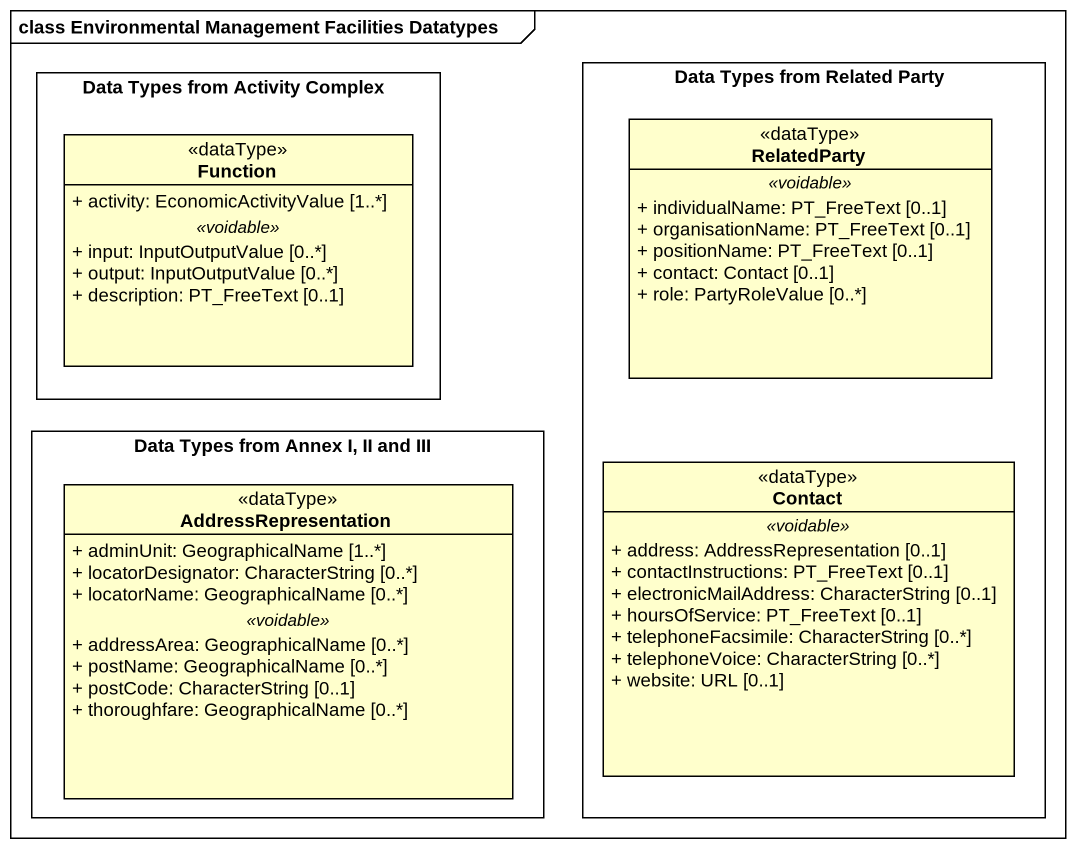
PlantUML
@startuml
mainframe class Environmental Management Facilities Datatypes
hide circle
hide empty members
skinparam classAttributeIconSize 0
rectangle "Data Types from Activity Complex" as Data_Types_from_Activity {
  class Function <<dataType>> {
    + activity: EconomicActivityValue [1..*]
    .. <<voidable>> ..
    + input: InputOutputValue [0..*]
    + output: InputOutputValue [0..*]
    + description: PT_FreeText [0..1]
  }
}
rectangle "Data Types from Related Party" as Data_Types_from_Related {
  class RelatedParty <<dataType>> {
    .. <<voidable>> ..
    + individualName: PT_FreeText [0..1]
    + organisationName: PT_FreeText [0..1]
    + positionName: PT_FreeText [0..1]
    + contact: Contact [0..1]
    + role: PartyRoleValue [0..*]
  }
  class Contact <<dataType>> {
    .. <<voidable>> ..
    + address: AddressRepresentation [0..1]
    + contactInstructions: PT_FreeText [0..1]
    + electronicMailAddress: CharacterString [0..1]
    + hoursOfService: PT_FreeText [0..1]
    + telephoneFacsimile: CharacterString [0..*]
    + telephoneVoice: CharacterString [0..*]
    + website: URL [0..1]
  }
}
rectangle "Data Types from Annex I, II and III" as Data_Types_from_Annex_I_II {
  class AddressRepresentation <<dataType>> {
    + adminUnit: GeographicalName [1..*]
    + locatorDesignator: CharacterString [0..*]
    + locatorName: GeographicalName [0..*]
    .. <<voidable>> ..
    + addressArea: GeographicalName [0..*]
    + postName: GeographicalName [0..*]
    + postCode: CharacterString [0..1]
    + thoroughfare: GeographicalName [0..*]
  }
}
@enduml
